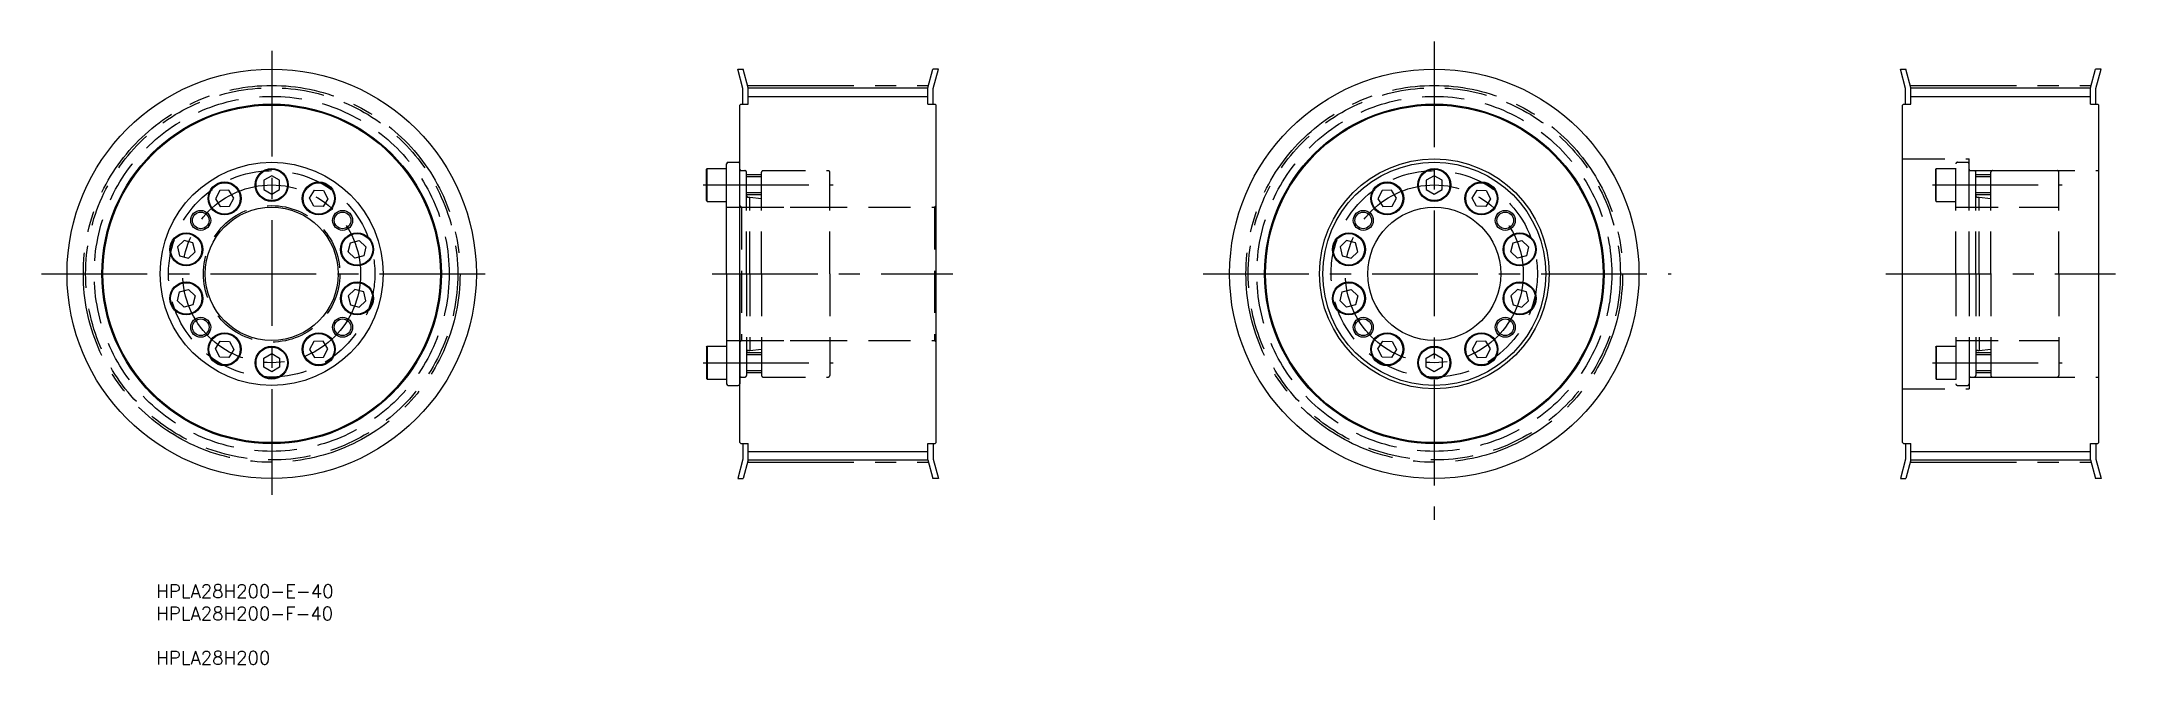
# Model space of a CAD drawing. Extents: x -19 to 604, y -15 to 172.
import ezdxf

# ---------------------------------------------------------------- set-up
doc = ezdxf.new("R2010")
doc.units = 0
doc.linetypes.add('CENTER', pattern=[50.8, 31.75, -6.35, 6.35, -6.35])
doc.linetypes.add('DASHED', pattern=[19.05, 12.7, -6.35])
doc.layers.get('0').update_dxf_attribs({"linetype": 'CONTINUOUS'})
doc.layers.add('CENTER', color=1, linetype='CENTER')
doc.styles.add('MISUMI', font='txt.shx')

# ---------------------------------------------------------------- blocks, each defined once
blk = doc.blocks.new('*U6')
at = {"color": 7, "linetype": 'CONTINUOUS', "style": 'MISUMI'}
for s, p in [('HPLA28H200-E-40', (15.05, 4.8)), ('HPLA28H200-F-40', (15.05, -1.87)), ('HPLA28H200', (15.05, -15.2))]:
    blk.add_text(s, height=4, dxfattribs=at).set_placement(p)

msp = doc.modelspace()

# ---------------------------------------------------------------- linework, layer by layer
at = {"color": 7, "linetype": 'CONTINUOUS'}
for p, q in [((191.33, 157.84), (189.78, 163.64)), ((189.78, 163.64), (191.43, 163.64)), ((192.93, 158.05), (191.43, 163.64)), ((246.93, 158.05), (248.43, 163.64)), ((250.09, 163.64), (248.43, 163.64)), ((248.53, 157.84), (250.09, 163.64)), ((540.68, 157.84), (539.13, 163.64)), ((539.13, 163.64), (540.78, 163.64)), ((542.28, 158.05), (540.78, 163.64)), ((596.28, 158.05), (597.78, 163.64)), ((599.44, 163.64), (597.78, 163.64)), ((597.88, 157.84), (599.44, 163.64)), ((191.33, 153.14), (191.33, 157.84)), ((192.93, 158.05), (246.93, 158.05)), ((192.93, 153.14), (192.93, 158.05)), ((246.93, 153.14), (246.93, 158.05)), ((248.53, 153.14), (248.53, 157.84)), ((540.68, 153.14), (540.68, 157.84)), ((542.28, 158.05), (596.28, 158.05)), ((542.28, 153.14), (542.28, 158.05)), ((596.28, 153.14), (596.28, 158.05)), ((597.88, 153.14), (597.88, 157.84)), ((190.43, 152.84), (190.73, 153.14)), ((190.43, 51.44), (190.43, 152.84)), ((190.73, 153.14), (192.93, 153.14)), ((246.93, 153.14), (249.13, 153.14)), ((249.43, 152.84), (249.13, 153.14)), ((249.43, 51.44), (249.43, 152.84)), ((539.78, 152.84), (540.08, 153.14)), ((539.78, 51.44), (539.78, 152.84)), ((540.08, 153.14), (542.28, 153.14)), ((596.28, 153.14), (598.48, 153.14)), ((598.78, 152.84), (598.48, 153.14)), ((598.78, 51.44), (598.78, 152.84)), ((49.73, 131.62), (47.33, 130.23)), ((52.13, 130.23), (49.73, 131.62)), ((50.93, 130.92), (50.93, 130.92)), ((180.43, 133.55), (180.57, 133.79)), ((180.43, 124.14), (180.43, 133.55)), ((180.57, 133.79), (186.43, 133.79)), ((180.57, 123.89), (180.57, 133.79)), ((186.43, 102.14), (186.43, 135.14)), ((186.43, 123.89), (186.43, 133.79)), ((186.43, 125.84), (186.43, 131.84)), ((186.93, 135.64), (189.93, 135.64)), ((190.43, 102.14), (190.43, 135.14)), ((399.08, 131.62), (396.68, 130.23)), ((401.48, 130.23), (399.08, 131.62)), ((400.28, 130.92), (400.28, 130.92)), ((34.11, 127.14), (32.81, 124.69)), ((32.81, 124.69), (34.28, 122.34)), ((36.88, 127.23), (34.11, 127.14)), ((38.35, 124.88), (36.88, 127.23)), ((37.05, 122.44), (38.35, 124.88)), ((47.33, 130.23), (47.33, 127.46)), ((47.33, 127.46), (49.73, 126.07)), ((49.73, 126.07), (52.13, 127.46)), ((51.53, 130.58), (51.53, 130.58)), ((52.13, 127.46), (52.13, 130.23)), ((61.11, 124.88), (62.58, 127.23)), ((62.41, 122.44), (61.11, 124.88)), ((62.58, 127.23), (65.35, 127.14)), ((66.65, 124.69), (65.18, 122.34)), ((65.35, 127.14), (66.65, 124.69)), ((383.46, 127.14), (382.16, 124.69)), ((382.16, 124.69), (383.63, 122.34)), ((386.23, 127.23), (383.46, 127.14)), ((387.7, 124.88), (386.23, 127.23)), ((386.4, 122.44), (387.7, 124.88)), ((396.68, 130.23), (396.68, 127.46)), ((396.68, 127.46), (399.08, 126.07)), ((399.08, 126.07), (401.48, 127.46)), ((400.88, 130.58), (400.88, 130.58)), ((401.48, 127.46), (401.48, 130.23)), ((410.46, 124.88), (411.93, 127.23)), ((411.76, 122.44), (410.46, 124.88)), ((411.93, 127.23), (414.7, 127.14)), ((416, 124.69), (414.53, 122.34)), ((414.7, 127.14), (416, 124.69)), ((34.28, 122.34), (37.05, 122.44)), ((65.18, 122.34), (62.41, 122.44)), ((180.43, 124.14), (180.57, 123.89)), ((180.57, 123.89), (186.43, 123.89)), ((383.63, 122.34), (386.4, 122.44)), ((414.53, 122.34), (411.76, 122.44)), ((23.39, 112.19), (21.4, 110.27)), ((26.06, 111.43), (23.39, 112.19)), ((73.4, 111.43), (76.06, 112.19)), ((76.06, 112.19), (78.06, 110.27)), ((372.74, 112.19), (370.75, 110.27)), ((375.41, 111.43), (372.74, 112.19)), ((422.75, 111.43), (425.41, 112.19)), ((425.41, 112.19), (427.41, 110.27)), ((21.4, 110.27), (22.07, 107.58)), ((22.07, 107.58), (24.73, 106.82)), ((24.73, 106.82), (26.73, 108.74)), ((26.73, 108.74), (26.06, 111.43)), ((72.73, 108.74), (73.4, 111.43)), ((74.72, 106.82), (72.73, 108.74)), ((77.39, 107.58), (74.72, 106.82)), ((78.06, 110.27), (77.39, 107.58)), ((370.75, 110.27), (371.42, 107.58)), ((371.42, 107.58), (374.08, 106.82)), ((374.08, 106.82), (376.08, 108.74)), ((376.08, 108.74), (375.41, 111.43)), ((422.08, 108.74), (422.75, 111.43)), ((424.07, 106.82), (422.08, 108.74)), ((426.74, 107.58), (424.07, 106.82)), ((427.41, 110.27), (426.74, 107.58)), ((186.43, 102.14), (186.43, 69.14)), ((190.43, 102.14), (190.43, 69.14)), ((21.4, 94.02), (22.07, 96.71)), ((23.39, 92.1), (21.4, 94.02)), ((22.07, 96.71), (24.73, 97.47)), ((24.73, 97.47), (26.73, 95.55)), ((26.73, 95.55), (26.06, 92.86)), ((74.72, 97.47), (72.73, 95.55)), ((72.73, 95.55), (73.4, 92.86)), ((77.39, 96.71), (74.72, 97.47)), ((76.06, 92.1), (78.06, 94.02)), ((78.06, 94.02), (77.39, 96.71)), ((370.75, 94.02), (371.42, 96.71)), ((372.74, 92.1), (370.75, 94.02)), ((371.42, 96.71), (374.08, 97.47)), ((374.08, 97.47), (376.08, 95.55)), ((376.08, 95.55), (375.41, 92.86)), ((424.07, 97.47), (422.08, 95.55)), ((422.08, 95.55), (422.75, 92.86)), ((426.74, 96.71), (424.07, 97.47)), ((425.41, 92.1), (427.41, 94.02)), ((427.41, 94.02), (426.74, 96.71)), ((26.06, 92.86), (23.39, 92.1)), ((73.4, 92.86), (76.06, 92.1)), ((375.41, 92.86), (372.74, 92.1)), ((422.75, 92.86), (425.41, 92.1)), ((32.81, 79.6), (34.28, 81.95)), ((34.28, 81.95), (37.05, 81.85)), ((37.05, 81.85), (38.35, 79.4)), ((62.41, 81.85), (61.11, 79.4)), ((65.18, 81.95), (62.41, 81.85)), ((66.65, 79.6), (65.18, 81.95)), ((382.16, 79.6), (383.63, 81.95)), ((383.63, 81.95), (386.4, 81.85)), ((386.4, 81.85), (387.7, 79.4)), ((411.76, 81.85), (410.46, 79.4)), ((414.53, 81.95), (411.76, 81.85)), ((416, 79.6), (414.53, 81.95)), ((34.11, 77.15), (32.81, 79.6)), ((36.88, 77.05), (34.11, 77.15)), ((38.35, 79.4), (36.88, 77.05)), ((47.33, 76.83), (49.73, 78.22)), ((47.33, 74.06), (47.33, 76.83)), ((49.73, 78.22), (52.13, 76.83)), ((52.13, 76.83), (52.13, 74.06)), ((61.11, 79.4), (62.58, 77.05)), ((62.58, 77.05), (65.35, 77.15)), ((65.35, 77.15), (66.65, 79.6)), ((180.43, 80.15), (180.57, 80.39)), ((180.43, 80.15), (180.43, 70.74)), ((180.57, 80.39), (186.43, 80.39)), ((180.57, 80.39), (180.57, 70.49)), ((186.43, 80.39), (186.43, 70.49)), ((186.43, 78.44), (186.43, 72.44)), ((383.46, 77.15), (382.16, 79.6)), ((386.23, 77.05), (383.46, 77.15)), ((387.7, 79.4), (386.23, 77.05)), ((396.68, 76.83), (399.08, 78.22)), ((396.68, 74.06), (396.68, 76.83)), ((399.08, 78.22), (401.48, 76.83)), ((401.48, 76.83), (401.48, 74.06)), ((410.46, 79.4), (411.93, 77.05)), ((411.93, 77.05), (414.7, 77.15)), ((414.7, 77.15), (416, 79.6)), ((49.73, 72.67), (47.33, 74.06)), ((52.13, 74.06), (49.73, 72.67)), ((180.43, 70.74), (180.57, 70.49)), ((180.57, 70.49), (186.43, 70.49)), ((186.93, 68.64), (189.93, 68.64)), ((399.08, 72.67), (396.68, 74.06)), ((401.48, 74.06), (399.08, 72.67)), ((190.43, 51.44), (190.73, 51.14)), ((190.73, 51.14), (192.93, 51.14)), ((191.33, 51.14), (191.33, 46.45)), ((192.93, 46.23), (192.93, 51.14)), ((246.93, 46.23), (246.93, 51.14)), ((246.93, 51.14), (249.13, 51.14)), ((248.53, 51.14), (248.53, 46.45)), ((249.13, 51.14), (249.43, 51.44)), ((539.78, 51.44), (540.08, 51.14)), ((540.08, 51.14), (542.28, 51.14)), ((540.68, 51.14), (540.68, 46.45)), ((542.28, 46.23), (542.28, 51.14)), ((596.28, 46.23), (596.28, 51.14)), ((596.28, 51.14), (598.48, 51.14)), ((597.88, 51.14), (597.88, 46.45)), ((598.48, 51.14), (598.78, 51.44)), ((191.33, 46.45), (189.78, 40.64)), ((192.93, 46.23), (191.43, 40.64)), ((192.93, 46.23), (246.93, 46.23)), ((246.93, 46.23), (248.43, 40.64)), ((248.53, 46.45), (250.09, 40.64)), ((540.68, 46.45), (539.13, 40.64)), ((542.28, 46.23), (540.78, 40.64)), ((542.28, 46.23), (596.28, 46.23)), ((596.28, 46.23), (597.78, 40.64)), ((597.88, 46.45), (599.44, 40.64)), ((189.78, 40.64), (191.43, 40.64)), ((250.09, 40.64), (248.43, 40.64)), ((539.13, 40.64), (540.78, 40.64)), ((599.44, 40.64), (597.78, 40.64))]:
    msp.add_line(p, q, dxfattribs=at)
at = {"color": 3, "linetype": 'CONTINUOUS'}
for p, q in [((192.93, 155.46), (246.93, 155.46)), ((542.28, 155.46), (596.28, 155.46)), ((192.93, 48.82), (246.93, 48.82)), ((542.28, 48.82), (596.28, 48.82))]:
    msp.add_line(p, q, dxfattribs=at)
at = {"color": 3, "linetype": 'DASHED'}
for p, q in [((190.84, 133.14), (191.93, 133.14)), ((192.43, 102.14), (192.43, 132.64)), ((196.93, 131.84), (192.43, 131.84)), ((196.93, 131.24), (192.43, 131.24)), ((196.93, 102.14), (196.93, 132.64)), ((197.43, 133.14), (216.93, 133.14)), ((217.43, 102.14), (217.43, 132.64)), ((539.78, 136.64), (559.78, 136.64)), ((549.78, 133.55), (549.92, 133.79)), ((549.78, 124.14), (549.78, 133.55)), ((549.92, 133.79), (555.78, 133.79)), ((549.92, 123.89), (549.92, 133.79)), ((555.78, 102.14), (555.78, 135.14)), ((555.78, 123.89), (555.78, 133.79)), ((555.78, 125.84), (555.78, 131.84)), ((556.28, 135.64), (559.28, 135.64)), ((559.78, 133.14), (559.78, 136.64)), ((559.78, 102.14), (559.78, 135.14)), ((559.78, 133.14), (598.78, 133.14)), ((560.19, 133.14), (561.28, 133.14)), ((561.78, 102.14), (561.78, 132.64)), ((566.28, 131.84), (561.78, 131.84)), ((566.28, 131.24), (561.78, 131.24)), ((566.28, 102.14), (566.28, 132.64)), ((566.78, 133.14), (586.28, 133.14)), ((586.78, 102.14), (586.78, 132.64)), ((196.93, 126.44), (192.43, 126.44)), ((196.93, 125.84), (192.43, 125.84)), ((193.03, 125.14), (193.43, 125.14)), ((193.43, 102.14), (193.43, 125.14)), ((193.43, 125.14), (196.93, 124.76)), ((566.28, 126.44), (561.78, 126.44)), ((566.28, 125.84), (561.78, 125.84)), ((562.38, 125.14), (562.78, 125.14)), ((562.78, 102.14), (562.78, 125.14)), ((562.78, 125.14), (566.28, 124.76)), ((186.43, 122.14), (217.43, 122.14)), ((190.43, 122.64), (190.93, 122.14)), ((190.93, 122.14), (190.93, 82.14)), ((190.93, 122.14), (248.93, 122.14)), ((249.43, 122.64), (248.93, 122.14)), ((248.93, 122.14), (248.93, 82.14)), ((549.78, 124.14), (549.92, 123.89)), ((549.92, 123.89), (555.78, 123.89)), ((555.78, 122.14), (586.78, 122.14)), ((192.43, 102.14), (192.43, 71.64)), ((193.43, 102.14), (193.43, 79.14)), ((196.93, 102.14), (196.93, 71.64)), ((217.43, 102.14), (217.43, 71.64)), ((555.78, 102.14), (555.78, 69.14)), ((559.78, 102.14), (559.78, 69.14)), ((561.78, 102.14), (561.78, 71.64)), ((562.78, 102.14), (562.78, 79.14)), ((566.28, 102.14), (566.28, 71.64)), ((586.78, 102.14), (586.78, 71.64)), ((186.43, 82.14), (217.43, 82.14)), ((190.43, 81.64), (190.93, 82.14)), ((190.93, 82.14), (248.93, 82.14)), ((249.43, 81.64), (248.93, 82.14)), ((555.78, 82.14), (586.78, 82.14)), ((196.93, 78.44), (192.43, 78.44)), ((196.93, 77.84), (192.43, 77.84)), ((193.03, 79.14), (193.43, 79.14)), ((193.43, 79.14), (196.93, 79.53)), ((549.78, 80.15), (549.92, 80.39)), ((549.78, 80.15), (549.78, 70.74)), ((549.92, 80.39), (555.78, 80.39)), ((549.92, 80.39), (549.92, 70.49)), ((555.78, 80.39), (555.78, 70.49)), ((555.78, 78.44), (555.78, 72.44)), ((566.28, 78.44), (561.78, 78.44)), ((566.28, 77.84), (561.78, 77.84)), ((562.38, 79.14), (562.78, 79.14)), ((562.78, 79.14), (566.28, 79.53)), ((190.84, 71.14), (191.93, 71.14)), ((196.93, 73.04), (192.43, 73.04)), ((196.93, 72.44), (192.43, 72.44)), ((197.43, 71.14), (216.93, 71.14)), ((549.78, 70.74), (549.92, 70.49)), ((549.92, 70.49), (555.78, 70.49)), ((556.28, 68.64), (559.28, 68.64)), ((559.78, 71.14), (559.78, 67.64)), ((559.78, 71.14), (598.78, 71.14)), ((560.19, 71.14), (561.28, 71.14)), ((566.28, 73.04), (561.78, 73.04)), ((566.28, 72.44), (561.78, 72.44)), ((566.78, 71.14), (586.28, 71.14)), ((539.78, 67.64), (559.78, 67.64))]:
    msp.add_line(p, q, dxfattribs=at)
at = {"color": 7, "linetype": 'CONTINUOUS'}
for centre, radius in [((49.73, 102.14), 61.5), ((399.08, 102.14), 61.5), ((49.73, 102.14), 51), ((49.73, 102.14), 50.7), ((399.08, 102.14), 51), ((399.08, 102.14), 50.7), ((49.73, 102.14), 33.5), ((49.73, 128.84), 4.95), ((49.73, 128.84), 4.71), ((399.08, 102.14), 34.5), ((399.08, 102.14), 33.5), ((399.08, 128.84), 4.95), ((399.08, 128.84), 4.71), ((35.58, 124.79), 4.95), ((35.58, 124.79), 4.71), ((63.88, 124.79), 4.95), ((63.88, 124.79), 4.71), ((384.93, 124.79), 4.95), ((384.93, 124.79), 4.71), ((413.23, 124.79), 4.95), ((413.23, 124.79), 4.71), ((28.4, 118.21), 2.5), ((49.73, 102.14), 20), ((71.05, 118.21), 2.5), ((377.75, 118.21), 3), ((377.75, 118.21), 2.5), ((399.08, 102.14), 20), ((420.4, 118.21), 3), ((420.4, 118.21), 2.5), ((24.06, 109.5), 4.95), ((24.06, 109.5), 4.71), ((75.39, 109.5), 4.95), ((75.39, 109.5), 4.71), ((373.41, 109.5), 4.95), ((373.41, 109.5), 4.71), ((424.74, 109.5), 4.95), ((424.74, 109.5), 4.71), ((24.06, 94.78), 4.95), ((75.39, 94.78), 4.95), ((373.41, 94.78), 4.95), ((424.74, 94.78), 4.95), ((24.06, 94.78), 4.71), ((75.39, 94.78), 4.71), ((373.41, 94.78), 4.71), ((424.74, 94.78), 4.71), ((28.4, 86.08), 2.5), ((71.05, 86.08), 2.5), ((377.75, 86.08), 3), ((377.75, 86.08), 2.5), ((420.4, 86.08), 3), ((420.4, 86.08), 2.5), ((35.58, 79.5), 4.95), ((35.58, 79.5), 4.71), ((63.88, 79.5), 4.95), ((63.88, 79.5), 4.71), ((384.93, 79.5), 4.95), ((384.93, 79.5), 4.71), ((413.23, 79.5), 4.95), ((413.23, 79.5), 4.71), ((49.73, 75.44), 4.95), ((49.73, 75.44), 4.71), ((399.08, 75.44), 4.95), ((399.08, 75.44), 4.71)]:
    msp.add_circle(centre, radius, dxfattribs=at)
at = {"color": 3, "linetype": 'DASHED'}
for centre, radius in [((49.73, 102.14), 55.91), ((399.08, 102.14), 55.91), ((49.73, 102.14), 53.32), ((399.08, 102.14), 53.32), ((49.73, 102.14), 31), ((399.08, 102.14), 31), ((49.73, 102.14), 20.5)]:
    msp.add_circle(centre, radius, dxfattribs=at)
at = {"color": 3}
for centre in [(28.4, 118.21), (71.05, 118.21), (28.4, 86.08), (71.05, 86.08)]:
    msp.add_circle(centre, 3, dxfattribs=at)
at = {"color": 7, "linetype": 'CONTINUOUS'}
for centre, start, end in [((186.93, 135.14), 90, 180), ((189.93, 135.14), 0, 90), ((186.93, 69.14), 180, 270), ((189.93, 69.14), 270, 0)]:
    msp.add_arc(centre, 0.5, start, end, dxfattribs=at)
at = {"color": 3, "linetype": 'DASHED'}
for centre, radius, start, end in [((190.84, 133.55), 0.41, 180, 270), ((191.93, 132.64), 0.5, 0, 90), ((197.43, 132.64), 0.5, 90, 180), ((216.93, 132.64), 0.5, 0, 90), ((556.28, 135.14), 0.5, 90, 180), ((559.28, 135.14), 0.5, 0, 90), ((560.19, 133.55), 0.41, 180, 270), ((561.28, 132.64), 0.5, 0, 90), ((566.78, 132.64), 0.5, 90, 180), ((586.28, 132.64), 0.5, 0, 90), ((193.03, 125.74), 0.6, 180, 270), ((562.38, 125.74), 0.6, 180, 270), ((193.03, 78.54), 0.6, 90, 180), ((562.38, 78.54), 0.6, 90, 180), ((190.84, 70.73), 0.41, 90, 180), ((191.93, 71.64), 0.5, 270, 0), ((197.43, 71.64), 0.5, 180, 270), ((216.93, 71.64), 0.5, 270, 0), ((556.28, 69.14), 0.5, 180, 270), ((559.28, 69.14), 0.5, 270, 0), ((560.19, 70.73), 0.41, 90, 180), ((561.28, 71.64), 0.5, 270, 0), ((566.78, 71.64), 0.5, 180, 270), ((586.28, 71.64), 0.5, 270, 0)]:
    msp.add_arc(centre, radius, start, end, dxfattribs=at)
at = {"layer": 'CENTER', "color": 1, "linetype": 'CENTER'}
for p, q in [((49.73, 169.11), (49.73, 31.87)), ((399.08, 171.93), (399.08, 28.21)), ((192.93, 158.74), (246.93, 158.74)), ((542.28, 158.74), (596.28, 158.74)), ((179.43, 128.84), (218.43, 128.84)), ((548.78, 128.84), (587.78, 128.84)), ((-19.44, 102.14), (119.62, 102.14)), ((182.05, 102.14), (254.43, 102.14)), ((329.61, 102.14), (470.22, 102.14)), ((534.78, 102.14), (603.78, 102.14)), ((179.43, 75.44), (218.43, 75.44)), ((548.78, 75.44), (587.78, 75.44)), ((192.93, 45.55), (246.93, 45.55)), ((542.28, 45.55), (596.28, 45.55))]:
    msp.add_line(p, q, dxfattribs=at)
for centre, radius in [((49.73, 102.14), 56.59), ((399.08, 102.14), 56.59), ((49.73, 102.14), 26.7), ((399.08, 102.14), 26.7)]:
    msp.add_circle(centre, radius, dxfattribs=at)

# ---------------------------------------------------------------- block references
at = {"color": 7, "linetype": 'CONTINUOUS'}
msp.add_blockref('*U6', (0, 0), dxfattribs=at)

doc.saveas('drawing.dxf')
